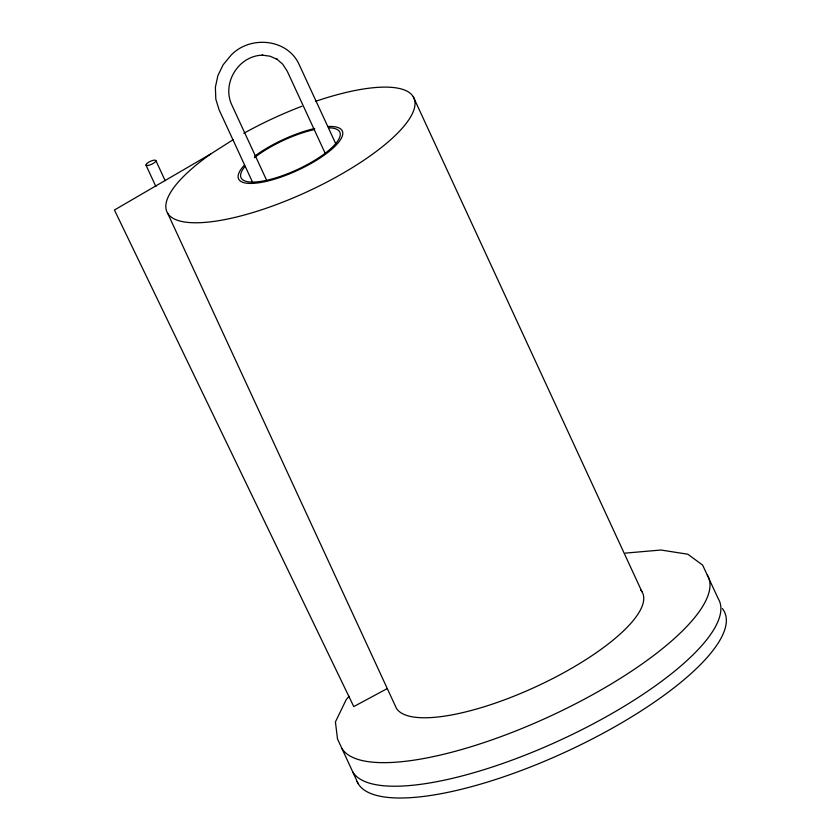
<?xml version="1.0" encoding="UTF-8"?>
<svg xmlns="http://www.w3.org/2000/svg" width="840" height="840" viewBox="0 0 840 840"><rect width="100%" height="100%" fill="white"/><g stroke="black" fill="none" stroke-linecap="round" stroke-linejoin="round"><path stroke-width="1.26" d="M349.146 696.255L346.248 699.573L335.423 721.938L337.502 738.938L358.197 783.72M387.167 688.632L353.766 706.577L114.439 210.011L210.809 153.919L233.027 139.776M625.191 553.13L660.933 550.022L687.803 554.211L702.618 565.089L718.231 598.658A202.335 60.176 -24.8 0 1 566.8 737.079A202.335 60.176 -24.8 0 1 352.748 771.928M413.249 96.726L641.96 591.717M336.063 144.448L299.24 64.743C287.606 38.441 249.837 35.196 230.916 55.346L223.094 64.859L217.875 75.642L215.387 87.213L215.817 99.173L219.051 109.715L252.578 182.28M325.248 153.436L287.28 71.274L282.723 64.187L276.738 59.01L277.284 59.441L270.113 56.217L262.196 55.136L262.889 55.146C238.718 55.409 221.75 82.866 231.662 104.601L266.322 179.613M155.831 160.503L165.175 180.716M146.013 165.154L155.894 186.553M167.622 213.171L396.344 708.162A135.986 40.435 -24.8 0 0 543.385 683.214A135.986 40.435 -24.8 0 0 640.7 589.985M327.842 126.514A57.11 16.979 -24.8 0 1 330.561 150.255A57.11 16.979 -24.8 0 1 261.009 182.438A57.11 16.979 -24.8 0 1 244.451 165.113M254.73 156.146A57.11 16.979 -24.8 0 1 314.717 128.489M328.766 127.817A54.39 16.17 -24.8 0 1 327.642 151.305A54.39 16.17 -24.8 0 1 263.204 180.989A54.39 16.17 -24.8 0 1 245.102 166.352M254.352 157.689A54.39 16.17 -24.8 0 1 314.307 129.581M315.525 101.346A135.986 40.435 -24.8 0 1 403.809 126.378A135.986 40.435 -24.8 0 1 214.778 221.288A135.986 40.435 -24.8 0 1 210.809 153.919M243.831 133.287A135.986 40.435 -24.8 0 1 301.896 106.26M707.343 575.085A202.335 60.176 -24.8 0 1 555.912 713.506A202.335 60.176 -24.8 0 1 341.859 748.367M722.389 608.58A202.335 60.176 -24.8 0 1 571.988 748.986A202.335 60.176 -24.8 0 1 357.084 781.578M148.04 165.459A5.439 1.617 -24.8 0 0 155.883 160.934A5.439 1.617 -24.8 0 0 148.838 162.089A5.439 1.617 -24.8 0 0 148.04 165.459"/></g></svg>
